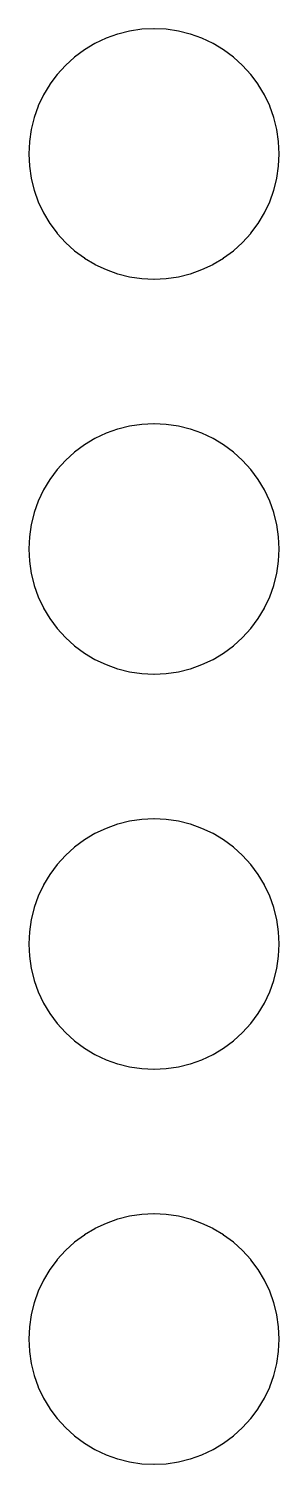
# Model space of a CAD drawing. Header units: metres. Extents: x 102.6 to 173.6, y -131.3 to -53.7.
# Drawn here: x 115.23 to 116.84, y -109.42 to -100.2 of the extents above; entities that cross this region are included whole.
import ezdxf

# ---------------------------------------------------------------- set-up
doc = ezdxf.new("R2010")
doc.units = ezdxf.units.M

msp = doc.modelspace()

# ---------------------------------------------------------------- linework, layer by layer
for points in [[(116.3428, -101.7438), (116.3429, -101.7438), (116.3431, -101.7437), (116.3432, -101.7437), (116.3433, -101.7436), (116.4143, -101.7101), (116.4144, -101.71), (116.4145, -101.7099), (116.4146, -101.7099), (116.4147, -101.7098), (116.482, -101.6695), (116.4821, -101.6694), (116.4822, -101.6693), (116.4823, -101.6693), (116.4824, -101.6692), (116.5455, -101.6224), (116.5456, -101.6224), (116.5457, -101.6223), (116.5458, -101.6222), (116.5459, -101.6221), (116.604, -101.5694), (116.6041, -101.5693), (116.6042, -101.5692), (116.6043, -101.5691), (116.6044, -101.569), (116.6571, -101.5109), (116.6572, -101.5108), (116.6573, -101.5107), (116.6574, -101.5106), (116.6574, -101.5105), (116.7042, -101.4474), (116.7043, -101.4473), (116.7043, -101.4472), (116.7044, -101.4471), (116.7045, -101.447), (116.7448, -101.3797), (116.7449, -101.3796), (116.7449, -101.3795), (116.745, -101.3794), (116.7451, -101.3793), (116.7786, -101.3083), (116.7787, -101.3082), (116.7787, -101.3081), (116.7788, -101.3079), (116.7788, -101.3078), (116.8053, -101.2339), (116.8053, -101.2338), (116.8053, -101.2337), (116.8054, -101.2336), (116.8054, -101.2334), (116.8245, -101.1573), (116.8245, -101.1572), (116.8245, -101.157), (116.8246, -101.1569), (116.8246, -101.1568), (116.8361, -101.0791), (116.8361, -101.079), (116.8361, -101.0789), (116.8361, -101.0788), (116.8361, -101.0787), (116.84, -101.0002), (116.84, -101.0001), (116.84, -101), (116.84, -100.9999), (116.84, -100.9998), (116.8361, -100.9213), (116.8361, -100.9212), (116.8361, -100.9211), (116.8361, -100.921), (116.8361, -100.9209), (116.8246, -100.8432), (116.8246, -100.8431), (116.8245, -100.843), (116.8245, -100.8428), (116.8245, -100.8427), (116.8054, -100.7666), (116.8054, -100.7664), (116.8053, -100.7663), (116.8053, -100.7662), (116.8053, -100.7661), (116.7788, -100.6922), (116.7788, -100.6921), (116.7787, -100.6919), (116.7787, -100.6918), (116.7786, -100.6917), (116.7451, -100.6207), (116.745, -100.6206), (116.7449, -100.6205), (116.7449, -100.6204), (116.7448, -100.6203), (116.7045, -100.553), (116.7044, -100.5529), (116.7043, -100.5528), (116.7043, -100.5527), (116.7042, -100.5526), (116.6574, -100.4895), (116.6574, -100.4894), (116.6573, -100.4893), (116.6572, -100.4892), (116.6571, -100.4891), (116.6044, -100.431), (116.6043, -100.4309), (116.6042, -100.4308), (116.6041, -100.4307), (116.604, -100.4306), (116.5459, -100.3779), (116.5458, -100.3778), (116.5457, -100.3777), (116.5456, -100.3776), (116.5455, -100.3776), (116.4824, -100.3308), (116.4823, -100.3307), (116.4822, -100.3307), (116.4821, -100.3306), (116.482, -100.3305), (116.4147, -100.2902), (116.4146, -100.2901), (116.4145, -100.2901), (116.4144, -100.29), (116.4143, -100.2899), (116.3433, -100.2564), (116.3432, -100.2563), (116.3431, -100.2563), (116.3429, -100.2562), (116.3428, -100.2562), (116.2689, -100.2297), (116.2688, -100.2297), (116.2687, -100.2297), (116.2686, -100.2296), (116.2684, -100.2296), (116.1923, -100.2105), (116.1922, -100.2105), (116.192, -100.2105), (116.1919, -100.2104), (116.1918, -100.2104), (116.1141, -100.1989), (116.114, -100.1989), (116.1139, -100.1989), (116.1138, -100.1989), (116.1137, -100.1989), (116.0352, -100.195), (116.0351, -100.195), (116.035, -100.195), (116.0349, -100.195), (116.0348, -100.195), (115.9563, -100.1989), (115.9562, -100.1989), (115.9561, -100.1989), (115.956, -100.1989), (115.9559, -100.1989), (115.8782, -100.2104), (115.8781, -100.2104), (115.878, -100.2105), (115.8778, -100.2105), (115.8777, -100.2105), (115.8016, -100.2296), (115.8014, -100.2296), (115.8013, -100.2297), (115.8012, -100.2297), (115.8011, -100.2297), (115.7272, -100.2562), (115.7271, -100.2562), (115.7269, -100.2563), (115.7268, -100.2563), (115.7267, -100.2564), (115.6557, -100.2899), (115.6556, -100.29), (115.6555, -100.2901), (115.6554, -100.2901), (115.6553, -100.2902), (115.588, -100.3305), (115.5879, -100.3306), (115.5878, -100.3307), (115.5877, -100.3307), (115.5876, -100.3308), (115.5245, -100.3776), (115.5244, -100.3776), (115.5243, -100.3777), (115.5242, -100.3778), (115.5241, -100.3779), (115.466, -100.4306), (115.4659, -100.4307), (115.4658, -100.4308), (115.4657, -100.4309), (115.4656, -100.431), (115.4129, -100.4891), (115.4128, -100.4892), (115.4127, -100.4893), (115.4126, -100.4894), (115.4126, -100.4895), (115.3658, -100.5526), (115.3657, -100.5527), (115.3657, -100.5528), (115.3656, -100.5529), (115.3655, -100.553), (115.3252, -100.6203), (115.3251, -100.6204), (115.3251, -100.6205), (115.325, -100.6206), (115.3249, -100.6207), (115.2914, -100.6917), (115.2913, -100.6918), (115.2913, -100.6919), (115.2912, -100.6921), (115.2912, -100.6922), (115.2647, -100.7661), (115.2647, -100.7662), (115.2647, -100.7663), (115.2646, -100.7664), (115.2646, -100.7666), (115.2455, -100.8427), (115.2455, -100.8428), (115.2455, -100.843), (115.2454, -100.8431), (115.2454, -100.8432), (115.2339, -100.9209), (115.2339, -100.921), (115.2339, -100.9211), (115.2339, -100.9212), (115.2339, -100.9213), (115.23, -100.9998), (115.23, -100.9999), (115.23, -101), (115.23, -101.0001), (115.23, -101.0002), (115.2339, -101.0787), (115.2339, -101.0788), (115.2339, -101.0789), (115.2339, -101.079), (115.2339, -101.0791), (115.2454, -101.1568), (115.2454, -101.1569), (115.2455, -101.157), (115.2455, -101.1572), (115.2455, -101.1573), (115.2646, -101.2334), (115.2646, -101.2336), (115.2647, -101.2337), (115.2647, -101.2338), (115.2647, -101.2339), (115.2912, -101.3078), (115.2912, -101.3079), (115.2913, -101.3081), (115.2913, -101.3082), (115.2914, -101.3083), (115.3249, -101.3793), (115.325, -101.3794), (115.3251, -101.3795), (115.3251, -101.3796), (115.3252, -101.3797), (115.3655, -101.447), (115.3656, -101.4471), (115.3657, -101.4472), (115.3657, -101.4473), (115.3658, -101.4474), (115.4126, -101.5105), (115.4126, -101.5106), (115.4127, -101.5107), (115.4128, -101.5108), (115.4129, -101.5109), (115.4656, -101.569), (115.4657, -101.5691), (115.4658, -101.5692), (115.4659, -101.5693), (115.466, -101.5694), (115.5241, -101.6221), (115.5242, -101.6222), (115.5243, -101.6223), (115.5244, -101.6224), (115.5245, -101.6224), (115.5876, -101.6692), (115.5877, -101.6693), (115.5878, -101.6693), (115.5879, -101.6694), (115.588, -101.6695), (115.6553, -101.7098), (115.6554, -101.7099), (115.6555, -101.7099), (115.6556, -101.71), (115.6557, -101.7101), (115.7267, -101.7436), (115.7268, -101.7437), (115.7269, -101.7437), (115.7271, -101.7438), (115.7272, -101.7438), (115.8011, -101.7703), (115.8012, -101.7703), (115.8013, -101.7703), (115.8014, -101.7704), (115.8016, -101.7704), (115.8777, -101.7895), (115.8778, -101.7895), (115.878, -101.7895), (115.8781, -101.7896), (115.8782, -101.7896), (115.9559, -101.8011), (115.956, -101.8011), (115.9561, -101.8011), (115.9562, -101.8011), (115.9563, -101.8011), (116.0348, -101.805), (116.0349, -101.805), (116.035, -101.805), (116.0351, -101.805), (116.0352, -101.805), (116.1137, -101.8011), (116.1138, -101.8011), (116.1139, -101.8011), (116.114, -101.8011), (116.1141, -101.8011), (116.1918, -101.7896), (116.1919, -101.7896), (116.192, -101.7895), (116.1922, -101.7895), (116.1923, -101.7895), (116.2684, -101.7704), (116.2686, -101.7704), (116.2687, -101.7703), (116.2688, -101.7703), (116.2689, -101.7703), (116.3428, -101.7438)], [(116.3428, -104.2838), (116.3429, -104.2838), (116.3431, -104.2837), (116.3432, -104.2837), (116.3433, -104.2836), (116.4143, -104.2501), (116.4144, -104.25), (116.4145, -104.2499), (116.4146, -104.2499), (116.4147, -104.2498), (116.482, -104.2095), (116.4821, -104.2094), (116.4822, -104.2093), (116.4823, -104.2093), (116.4824, -104.2092), (116.5455, -104.1624), (116.5456, -104.1624), (116.5457, -104.1623), (116.5458, -104.1622), (116.5459, -104.1621), (116.604, -104.1094), (116.6041, -104.1093), (116.6042, -104.1092), (116.6043, -104.1091), (116.6044, -104.109), (116.6571, -104.0509), (116.6572, -104.0508), (116.6573, -104.0507), (116.6574, -104.0506), (116.6574, -104.0505), (116.7042, -103.9874), (116.7043, -103.9873), (116.7043, -103.9872), (116.7044, -103.9871), (116.7045, -103.987), (116.7448, -103.9197), (116.7449, -103.9196), (116.7449, -103.9195), (116.745, -103.9194), (116.7451, -103.9193), (116.7786, -103.8483), (116.7787, -103.8482), (116.7787, -103.8481), (116.7788, -103.8479), (116.7788, -103.8478), (116.8053, -103.7739), (116.8053, -103.7738), (116.8053, -103.7737), (116.8054, -103.7736), (116.8054, -103.7734), (116.8245, -103.6973), (116.8245, -103.6972), (116.8245, -103.697), (116.8246, -103.6969), (116.8246, -103.6968), (116.8361, -103.6191), (116.8361, -103.619), (116.8361, -103.6189), (116.8361, -103.6188), (116.8361, -103.6187), (116.84, -103.5402), (116.84, -103.5401), (116.84, -103.54), (116.84, -103.5399), (116.84, -103.5398), (116.8361, -103.4613), (116.8361, -103.4612), (116.8361, -103.4611), (116.8361, -103.461), (116.8361, -103.4609), (116.8246, -103.3832), (116.8246, -103.3831), (116.8245, -103.383), (116.8245, -103.3828), (116.8245, -103.3827), (116.8054, -103.3066), (116.8054, -103.3064), (116.8053, -103.3063), (116.8053, -103.3062), (116.8053, -103.3061), (116.7788, -103.2322), (116.7788, -103.2321), (116.7787, -103.2319), (116.7787, -103.2318), (116.7786, -103.2317), (116.7451, -103.1607), (116.745, -103.1606), (116.7449, -103.1605), (116.7449, -103.1604), (116.7448, -103.1603), (116.7045, -103.093), (116.7044, -103.0929), (116.7043, -103.0928), (116.7043, -103.0927), (116.7042, -103.0926), (116.6574, -103.0295), (116.6574, -103.0294), (116.6573, -103.0293), (116.6572, -103.0292), (116.6571, -103.0291), (116.6044, -102.971), (116.6043, -102.9709), (116.6042, -102.9708), (116.6041, -102.9707), (116.604, -102.9706), (116.5459, -102.9179), (116.5458, -102.9178), (116.5457, -102.9177), (116.5456, -102.9176), (116.5455, -102.9176), (116.4824, -102.8708), (116.4823, -102.8707), (116.4822, -102.8707), (116.4821, -102.8706), (116.482, -102.8705), (116.4147, -102.8302), (116.4146, -102.8301), (116.4145, -102.8301), (116.4144, -102.83), (116.4143, -102.8299), (116.3433, -102.7964), (116.3432, -102.7963), (116.3431, -102.7963), (116.3429, -102.7962), (116.3428, -102.7962), (116.2689, -102.7697), (116.2688, -102.7697), (116.2687, -102.7697), (116.2686, -102.7696), (116.2684, -102.7696), (116.1923, -102.7505), (116.1922, -102.7505), (116.192, -102.7505), (116.1919, -102.7504), (116.1918, -102.7504), (116.1141, -102.7389), (116.114, -102.7389), (116.1139, -102.7389), (116.1138, -102.7389), (116.1137, -102.7389), (116.0352, -102.735), (116.0351, -102.735), (116.035, -102.735), (116.0349, -102.735), (116.0348, -102.735), (115.9563, -102.7389), (115.9562, -102.7389), (115.9561, -102.7389), (115.956, -102.7389), (115.9559, -102.7389), (115.8782, -102.7504), (115.8781, -102.7504), (115.878, -102.7505), (115.8778, -102.7505), (115.8777, -102.7505), (115.8016, -102.7696), (115.8014, -102.7696), (115.8013, -102.7697), (115.8012, -102.7697), (115.8011, -102.7697), (115.7272, -102.7962), (115.7271, -102.7962), (115.7269, -102.7963), (115.7268, -102.7963), (115.7267, -102.7964), (115.6557, -102.8299), (115.6556, -102.83), (115.6555, -102.8301), (115.6554, -102.8301), (115.6553, -102.8302), (115.588, -102.8705), (115.5879, -102.8706), (115.5878, -102.8707), (115.5877, -102.8707), (115.5876, -102.8708), (115.5245, -102.9176), (115.5244, -102.9176), (115.5243, -102.9177), (115.5242, -102.9178), (115.5241, -102.9179), (115.466, -102.9706), (115.4659, -102.9707), (115.4658, -102.9708), (115.4657, -102.9709), (115.4656, -102.971), (115.4129, -103.0291), (115.4128, -103.0292), (115.4127, -103.0293), (115.4126, -103.0294), (115.4126, -103.0295), (115.3658, -103.0926), (115.3657, -103.0927), (115.3657, -103.0928), (115.3656, -103.0929), (115.3655, -103.093), (115.3252, -103.1603), (115.3251, -103.1604), (115.3251, -103.1605), (115.325, -103.1606), (115.3249, -103.1607), (115.2914, -103.2317), (115.2913, -103.2318), (115.2913, -103.2319), (115.2912, -103.2321), (115.2912, -103.2322), (115.2647, -103.3061), (115.2647, -103.3062), (115.2647, -103.3063), (115.2646, -103.3064), (115.2646, -103.3066), (115.2455, -103.3827), (115.2455, -103.3828), (115.2455, -103.383), (115.2454, -103.3831), (115.2454, -103.3832), (115.2339, -103.4609), (115.2339, -103.461), (115.2339, -103.4611), (115.2339, -103.4612), (115.2339, -103.4613), (115.23, -103.5398), (115.23, -103.5399), (115.23, -103.54), (115.23, -103.5401), (115.23, -103.5402), (115.2339, -103.6187), (115.2339, -103.6188), (115.2339, -103.6189), (115.2339, -103.619), (115.2339, -103.6191), (115.2454, -103.6968), (115.2454, -103.6969), (115.2455, -103.697), (115.2455, -103.6972), (115.2455, -103.6973), (115.2646, -103.7734), (115.2646, -103.7736), (115.2647, -103.7737), (115.2647, -103.7738), (115.2647, -103.7739), (115.2912, -103.8478), (115.2912, -103.8479), (115.2913, -103.8481), (115.2913, -103.8482), (115.2914, -103.8483), (115.3249, -103.9193), (115.325, -103.9194), (115.3251, -103.9195), (115.3251, -103.9196), (115.3252, -103.9197), (115.3655, -103.987), (115.3656, -103.9871), (115.3657, -103.9872), (115.3657, -103.9873), (115.3658, -103.9874), (115.4126, -104.0505), (115.4126, -104.0506), (115.4127, -104.0507), (115.4128, -104.0508), (115.4129, -104.0509), (115.4656, -104.109), (115.4657, -104.1091), (115.4658, -104.1092), (115.4659, -104.1093), (115.466, -104.1094), (115.5241, -104.1621), (115.5242, -104.1622), (115.5243, -104.1623), (115.5244, -104.1624), (115.5245, -104.1624), (115.5876, -104.2092), (115.5877, -104.2093), (115.5878, -104.2093), (115.5879, -104.2094), (115.588, -104.2095), (115.6553, -104.2498), (115.6554, -104.2499), (115.6555, -104.2499), (115.6556, -104.25), (115.6557, -104.2501), (115.7267, -104.2836), (115.7268, -104.2837), (115.7269, -104.2837), (115.7271, -104.2838), (115.7272, -104.2838), (115.8011, -104.3103), (115.8012, -104.3103), (115.8013, -104.3103), (115.8014, -104.3104), (115.8016, -104.3104), (115.8777, -104.3295), (115.8778, -104.3295), (115.878, -104.3295), (115.8781, -104.3296), (115.8782, -104.3296), (115.9559, -104.3411), (115.956, -104.3411), (115.9561, -104.3411), (115.9562, -104.3411), (115.9563, -104.3411), (116.0348, -104.345), (116.0349, -104.345), (116.035, -104.345), (116.0351, -104.345), (116.0352, -104.345), (116.1137, -104.3411), (116.1138, -104.3411), (116.1139, -104.3411), (116.114, -104.3411), (116.1141, -104.3411), (116.1918, -104.3296), (116.1919, -104.3296), (116.192, -104.3295), (116.1922, -104.3295), (116.1923, -104.3295), (116.2684, -104.3104), (116.2686, -104.3104), (116.2687, -104.3103), (116.2688, -104.3103), (116.2689, -104.3103), (116.3428, -104.2838)], [(116.3428, -106.8238), (116.3429, -106.8238), (116.3431, -106.8237), (116.3432, -106.8237), (116.3433, -106.8236), (116.4143, -106.7901), (116.4144, -106.79), (116.4145, -106.7899), (116.4146, -106.7899), (116.4147, -106.7898), (116.482, -106.7495), (116.4821, -106.7494), (116.4822, -106.7493), (116.4823, -106.7493), (116.4824, -106.7492), (116.5455, -106.7024), (116.5456, -106.7024), (116.5457, -106.7023), (116.5458, -106.7022), (116.5459, -106.7021), (116.604, -106.6494), (116.6041, -106.6493), (116.6042, -106.6492), (116.6043, -106.6491), (116.6044, -106.649), (116.6571, -106.5909), (116.6572, -106.5908), (116.6573, -106.5907), (116.6574, -106.5906), (116.6574, -106.5905), (116.7042, -106.5274), (116.7043, -106.5273), (116.7043, -106.5272), (116.7044, -106.5271), (116.7045, -106.527), (116.7448, -106.4597), (116.7449, -106.4596), (116.7449, -106.4595), (116.745, -106.4594), (116.7451, -106.4593), (116.7786, -106.3883), (116.7787, -106.3882), (116.7787, -106.3881), (116.7788, -106.3879), (116.7788, -106.3878), (116.8053, -106.3139), (116.8053, -106.3138), (116.8053, -106.3137), (116.8054, -106.3136), (116.8054, -106.3134), (116.8245, -106.2373), (116.8245, -106.2372), (116.8245, -106.237), (116.8246, -106.2369), (116.8246, -106.2368), (116.8361, -106.1591), (116.8361, -106.159), (116.8361, -106.1589), (116.8361, -106.1588), (116.8361, -106.1587), (116.84, -106.0802), (116.84, -106.0801), (116.84, -106.08), (116.84, -106.0799), (116.84, -106.0798), (116.8361, -106.0013), (116.8361, -106.0012), (116.8361, -106.0011), (116.8361, -106.001), (116.8361, -106.0009), (116.8246, -105.9232), (116.8246, -105.9231), (116.8245, -105.923), (116.8245, -105.9228), (116.8245, -105.9227), (116.8054, -105.8466), (116.8054, -105.8464), (116.8053, -105.8463), (116.8053, -105.8462), (116.8053, -105.8461), (116.7788, -105.7722), (116.7788, -105.7721), (116.7787, -105.7719), (116.7787, -105.7718), (116.7786, -105.7717), (116.7451, -105.7007), (116.745, -105.7006), (116.7449, -105.7005), (116.7449, -105.7004), (116.7448, -105.7003), (116.7045, -105.633), (116.7044, -105.6329), (116.7043, -105.6328), (116.7043, -105.6327), (116.7042, -105.6326), (116.6574, -105.5695), (116.6574, -105.5694), (116.6573, -105.5693), (116.6572, -105.5692), (116.6571, -105.5691), (116.6044, -105.511), (116.6043, -105.5109), (116.6042, -105.5108), (116.6041, -105.5107), (116.604, -105.5106), (116.5459, -105.4579), (116.5458, -105.4578), (116.5457, -105.4577), (116.5456, -105.4576), (116.5455, -105.4576), (116.4824, -105.4108), (116.4823, -105.4107), (116.4822, -105.4107), (116.4821, -105.4106), (116.482, -105.4105), (116.4147, -105.3702), (116.4146, -105.3701), (116.4145, -105.3701), (116.4144, -105.37), (116.4143, -105.3699), (116.3433, -105.3364), (116.3432, -105.3363), (116.3431, -105.3363), (116.3429, -105.3362), (116.3428, -105.3362), (116.2689, -105.3097), (116.2688, -105.3097), (116.2687, -105.3097), (116.2686, -105.3096), (116.2684, -105.3096), (116.1923, -105.2905), (116.1922, -105.2905), (116.192, -105.2905), (116.1919, -105.2904), (116.1918, -105.2904), (116.1141, -105.2789), (116.114, -105.2789), (116.1139, -105.2789), (116.1138, -105.2789), (116.1137, -105.2789), (116.0352, -105.275), (116.0351, -105.275), (116.035, -105.275), (116.0349, -105.275), (116.0348, -105.275), (115.9563, -105.2789), (115.9562, -105.2789), (115.9561, -105.2789), (115.956, -105.2789), (115.9559, -105.2789), (115.8782, -105.2904), (115.8781, -105.2904), (115.878, -105.2905), (115.8778, -105.2905), (115.8777, -105.2905), (115.8016, -105.3096), (115.8014, -105.3096), (115.8013, -105.3097), (115.8012, -105.3097), (115.8011, -105.3097), (115.7272, -105.3362), (115.7271, -105.3362), (115.7269, -105.3363), (115.7268, -105.3363), (115.7267, -105.3364), (115.6557, -105.3699), (115.6556, -105.37), (115.6555, -105.3701), (115.6554, -105.3701), (115.6553, -105.3702), (115.588, -105.4105), (115.5879, -105.4106), (115.5878, -105.4107), (115.5877, -105.4107), (115.5876, -105.4108), (115.5245, -105.4576), (115.5244, -105.4576), (115.5243, -105.4577), (115.5242, -105.4578), (115.5241, -105.4579), (115.466, -105.5106), (115.4659, -105.5107), (115.4658, -105.5108), (115.4657, -105.5109), (115.4656, -105.511), (115.4129, -105.5691), (115.4128, -105.5692), (115.4127, -105.5693), (115.4126, -105.5694), (115.4126, -105.5695), (115.3658, -105.6326), (115.3657, -105.6327), (115.3657, -105.6328), (115.3656, -105.6329), (115.3655, -105.633), (115.3252, -105.7003), (115.3251, -105.7004), (115.3251, -105.7005), (115.325, -105.7006), (115.3249, -105.7007), (115.2914, -105.7717), (115.2913, -105.7718), (115.2913, -105.7719), (115.2912, -105.7721), (115.2912, -105.7722), (115.2647, -105.8461), (115.2647, -105.8462), (115.2647, -105.8463), (115.2646, -105.8464), (115.2646, -105.8466), (115.2455, -105.9227), (115.2455, -105.9228), (115.2455, -105.923), (115.2454, -105.9231), (115.2454, -105.9232), (115.2339, -106.0009), (115.2339, -106.001), (115.2339, -106.0011), (115.2339, -106.0012), (115.2339, -106.0013), (115.23, -106.0798), (115.23, -106.0799), (115.23, -106.08), (115.23, -106.0801), (115.23, -106.0802), (115.2339, -106.1587), (115.2339, -106.1588), (115.2339, -106.1589), (115.2339, -106.159), (115.2339, -106.1591), (115.2454, -106.2368), (115.2454, -106.2369), (115.2455, -106.237), (115.2455, -106.2372), (115.2455, -106.2373), (115.2646, -106.3134), (115.2646, -106.3136), (115.2647, -106.3137), (115.2647, -106.3138), (115.2647, -106.3139), (115.2912, -106.3878), (115.2912, -106.3879), (115.2913, -106.3881), (115.2913, -106.3882), (115.2914, -106.3883), (115.3249, -106.4593), (115.325, -106.4594), (115.3251, -106.4595), (115.3251, -106.4596), (115.3252, -106.4597), (115.3655, -106.527), (115.3656, -106.5271), (115.3657, -106.5272), (115.3657, -106.5273), (115.3658, -106.5274), (115.4126, -106.5905), (115.4126, -106.5906), (115.4127, -106.5907), (115.4128, -106.5908), (115.4129, -106.5909), (115.4656, -106.649), (115.4657, -106.6491), (115.4658, -106.6492), (115.4659, -106.6493), (115.466, -106.6494), (115.5241, -106.7021), (115.5242, -106.7022), (115.5243, -106.7023), (115.5244, -106.7024), (115.5245, -106.7024), (115.5876, -106.7492), (115.5877, -106.7493), (115.5878, -106.7493), (115.5879, -106.7494), (115.588, -106.7495), (115.6553, -106.7898), (115.6554, -106.7899), (115.6555, -106.7899), (115.6556, -106.79), (115.6557, -106.7901), (115.7267, -106.8236), (115.7268, -106.8237), (115.7269, -106.8237), (115.7271, -106.8238), (115.7272, -106.8238), (115.8011, -106.8503), (115.8012, -106.8503), (115.8013, -106.8503), (115.8014, -106.8504), (115.8016, -106.8504), (115.8777, -106.8695), (115.8778, -106.8695), (115.878, -106.8695), (115.8781, -106.8696), (115.8782, -106.8696), (115.9559, -106.8811), (115.956, -106.8811), (115.9561, -106.8811), (115.9562, -106.8811), (115.9563, -106.8811), (116.0348, -106.885), (116.0349, -106.885), (116.035, -106.885), (116.0351, -106.885), (116.0352, -106.885), (116.1137, -106.8811), (116.1138, -106.8811), (116.1139, -106.8811), (116.114, -106.8811), (116.1141, -106.8811), (116.1918, -106.8696), (116.1919, -106.8696), (116.192, -106.8695), (116.1922, -106.8695), (116.1923, -106.8695), (116.2684, -106.8504), (116.2686, -106.8504), (116.2687, -106.8503), (116.2688, -106.8503), (116.2689, -106.8503), (116.3428, -106.8238)], [(116.3428, -109.3638), (116.3429, -109.3638), (116.3431, -109.3637), (116.3432, -109.3637), (116.3433, -109.3636), (116.4143, -109.3301), (116.4144, -109.33), (116.4145, -109.3299), (116.4146, -109.3299), (116.4147, -109.3298), (116.482, -109.2895), (116.4821, -109.2894), (116.4822, -109.2893), (116.4823, -109.2893), (116.4824, -109.2892), (116.5455, -109.2424), (116.5456, -109.2424), (116.5457, -109.2423), (116.5458, -109.2422), (116.5459, -109.2421), (116.604, -109.1894), (116.6041, -109.1893), (116.6042, -109.1892), (116.6043, -109.1891), (116.6044, -109.189), (116.6571, -109.1309), (116.6572, -109.1308), (116.6573, -109.1307), (116.6574, -109.1306), (116.6574, -109.1305), (116.7042, -109.0674), (116.7043, -109.0673), (116.7043, -109.0672), (116.7044, -109.0671), (116.7045, -109.067), (116.7448, -108.9997), (116.7449, -108.9996), (116.7449, -108.9995), (116.745, -108.9994), (116.7451, -108.9993), (116.7786, -108.9283), (116.7787, -108.9282), (116.7787, -108.9281), (116.7788, -108.9279), (116.7788, -108.9278), (116.8053, -108.8539), (116.8053, -108.8538), (116.8053, -108.8537), (116.8054, -108.8536), (116.8054, -108.8534), (116.8245, -108.7773), (116.8245, -108.7772), (116.8245, -108.777), (116.8246, -108.7769), (116.8246, -108.7768), (116.8361, -108.6991), (116.8361, -108.699), (116.8361, -108.6989), (116.8361, -108.6988), (116.8361, -108.6987), (116.84, -108.6202), (116.84, -108.6201), (116.84, -108.62), (116.84, -108.6199), (116.84, -108.6198), (116.8361, -108.5413), (116.8361, -108.5412), (116.8361, -108.5411), (116.8361, -108.541), (116.8361, -108.5409), (116.8246, -108.4632), (116.8246, -108.4631), (116.8245, -108.463), (116.8245, -108.4628), (116.8245, -108.4627), (116.8054, -108.3866), (116.8054, -108.3864), (116.8053, -108.3863), (116.8053, -108.3862), (116.8053, -108.3861), (116.7788, -108.3122), (116.7788, -108.3121), (116.7787, -108.3119), (116.7787, -108.3118), (116.7786, -108.3117), (116.7451, -108.2407), (116.745, -108.2406), (116.7449, -108.2405), (116.7449, -108.2404), (116.7448, -108.2403), (116.7045, -108.173), (116.7044, -108.1729), (116.7043, -108.1728), (116.7043, -108.1727), (116.7042, -108.1726), (116.6574, -108.1095), (116.6574, -108.1094), (116.6573, -108.1093), (116.6572, -108.1092), (116.6571, -108.1091), (116.6044, -108.051), (116.6043, -108.0509), (116.6042, -108.0508), (116.6041, -108.0507), (116.604, -108.0506), (116.5459, -107.9979), (116.5458, -107.9978), (116.5457, -107.9977), (116.5456, -107.9976), (116.5455, -107.9976), (116.4824, -107.9508), (116.4823, -107.9507), (116.4822, -107.9507), (116.4821, -107.9506), (116.482, -107.9505), (116.4147, -107.9102), (116.4146, -107.9101), (116.4145, -107.9101), (116.4144, -107.91), (116.4143, -107.9099), (116.3433, -107.8764), (116.3432, -107.8763), (116.3431, -107.8763), (116.3429, -107.8762), (116.3428, -107.8762), (116.2689, -107.8497), (116.2688, -107.8497), (116.2687, -107.8497), (116.2686, -107.8496), (116.2684, -107.8496), (116.1923, -107.8305), (116.1922, -107.8305), (116.192, -107.8305), (116.1919, -107.8304), (116.1918, -107.8304), (116.1141, -107.8189), (116.114, -107.8189), (116.1139, -107.8189), (116.1138, -107.8189), (116.1137, -107.8189), (116.0352, -107.815), (116.0351, -107.815), (116.035, -107.815), (116.0349, -107.815), (116.0348, -107.815), (115.9563, -107.8189), (115.9562, -107.8189), (115.9561, -107.8189), (115.956, -107.8189), (115.9559, -107.8189), (115.8782, -107.8304), (115.8781, -107.8304), (115.878, -107.8305), (115.8778, -107.8305), (115.8777, -107.8305), (115.8016, -107.8496), (115.8014, -107.8496), (115.8013, -107.8497), (115.8012, -107.8497), (115.8011, -107.8497), (115.7272, -107.8762), (115.7271, -107.8762), (115.7269, -107.8763), (115.7268, -107.8763), (115.7267, -107.8764), (115.6557, -107.9099), (115.6556, -107.91), (115.6555, -107.9101), (115.6554, -107.9101), (115.6553, -107.9102), (115.588, -107.9505), (115.5879, -107.9506), (115.5878, -107.9507), (115.5877, -107.9507), (115.5876, -107.9508), (115.5245, -107.9976), (115.5244, -107.9976), (115.5243, -107.9977), (115.5242, -107.9978), (115.5241, -107.9979), (115.466, -108.0506), (115.4659, -108.0507), (115.4658, -108.0508), (115.4657, -108.0509), (115.4656, -108.051), (115.4129, -108.1091), (115.4128, -108.1092), (115.4127, -108.1093), (115.4126, -108.1094), (115.4126, -108.1095), (115.3658, -108.1726), (115.3657, -108.1727), (115.3657, -108.1728), (115.3656, -108.1729), (115.3655, -108.173), (115.3252, -108.2403), (115.3251, -108.2404), (115.3251, -108.2405), (115.325, -108.2406), (115.3249, -108.2407), (115.2914, -108.3117), (115.2913, -108.3118), (115.2913, -108.3119), (115.2912, -108.3121), (115.2912, -108.3122), (115.2647, -108.3861), (115.2647, -108.3862), (115.2647, -108.3863), (115.2646, -108.3864), (115.2646, -108.3866), (115.2455, -108.4627), (115.2455, -108.4628), (115.2455, -108.463), (115.2454, -108.4631), (115.2454, -108.4632), (115.2339, -108.5409), (115.2339, -108.541), (115.2339, -108.5411), (115.2339, -108.5412), (115.2339, -108.5413), (115.23, -108.6198), (115.23, -108.6199), (115.23, -108.62), (115.23, -108.6201), (115.23, -108.6202), (115.2339, -108.6987), (115.2339, -108.6988), (115.2339, -108.6989), (115.2339, -108.699), (115.2339, -108.6991), (115.2454, -108.7768), (115.2454, -108.7769), (115.2455, -108.777), (115.2455, -108.7772), (115.2455, -108.7773), (115.2646, -108.8534), (115.2646, -108.8536), (115.2647, -108.8537), (115.2647, -108.8538), (115.2647, -108.8539), (115.2912, -108.9278), (115.2912, -108.9279), (115.2913, -108.9281), (115.2913, -108.9282), (115.2914, -108.9283), (115.3249, -108.9993), (115.325, -108.9994), (115.3251, -108.9995), (115.3251, -108.9996), (115.3252, -108.9997), (115.3655, -109.067), (115.3656, -109.0671), (115.3657, -109.0672), (115.3657, -109.0673), (115.3658, -109.0674), (115.4126, -109.1305), (115.4126, -109.1306), (115.4127, -109.1307), (115.4128, -109.1308), (115.4129, -109.1309), (115.4656, -109.189), (115.4657, -109.1891), (115.4658, -109.1892), (115.4659, -109.1893), (115.466, -109.1894), (115.5241, -109.2421), (115.5242, -109.2422), (115.5243, -109.2423), (115.5244, -109.2424), (115.5245, -109.2424), (115.5876, -109.2892), (115.5877, -109.2893), (115.5878, -109.2893), (115.5879, -109.2894), (115.588, -109.2895), (115.6553, -109.3298), (115.6554, -109.3299), (115.6555, -109.3299), (115.6556, -109.33), (115.6557, -109.3301), (115.7267, -109.3636), (115.7268, -109.3637), (115.7269, -109.3637), (115.7271, -109.3638), (115.7272, -109.3638), (115.8011, -109.3903), (115.8012, -109.3903), (115.8013, -109.3903), (115.8014, -109.3904), (115.8016, -109.3904), (115.8777, -109.4095), (115.8778, -109.4095), (115.878, -109.4095), (115.8781, -109.4096), (115.8782, -109.4096), (115.9559, -109.4211), (115.956, -109.4211), (115.9561, -109.4211), (115.9562, -109.4211), (115.9563, -109.4211), (116.0348, -109.425), (116.0349, -109.425), (116.035, -109.425), (116.0351, -109.425), (116.0352, -109.425), (116.1137, -109.4211), (116.1138, -109.4211), (116.1139, -109.4211), (116.114, -109.4211), (116.1141, -109.4211), (116.1918, -109.4096), (116.1919, -109.4096), (116.192, -109.4095), (116.1922, -109.4095), (116.1923, -109.4095), (116.2684, -109.3904), (116.2686, -109.3904), (116.2687, -109.3903), (116.2688, -109.3903), (116.2689, -109.3903), (116.3428, -109.3638)]]:
    msp.add_lwpolyline(points)

doc.saveas('drawing.dxf')
